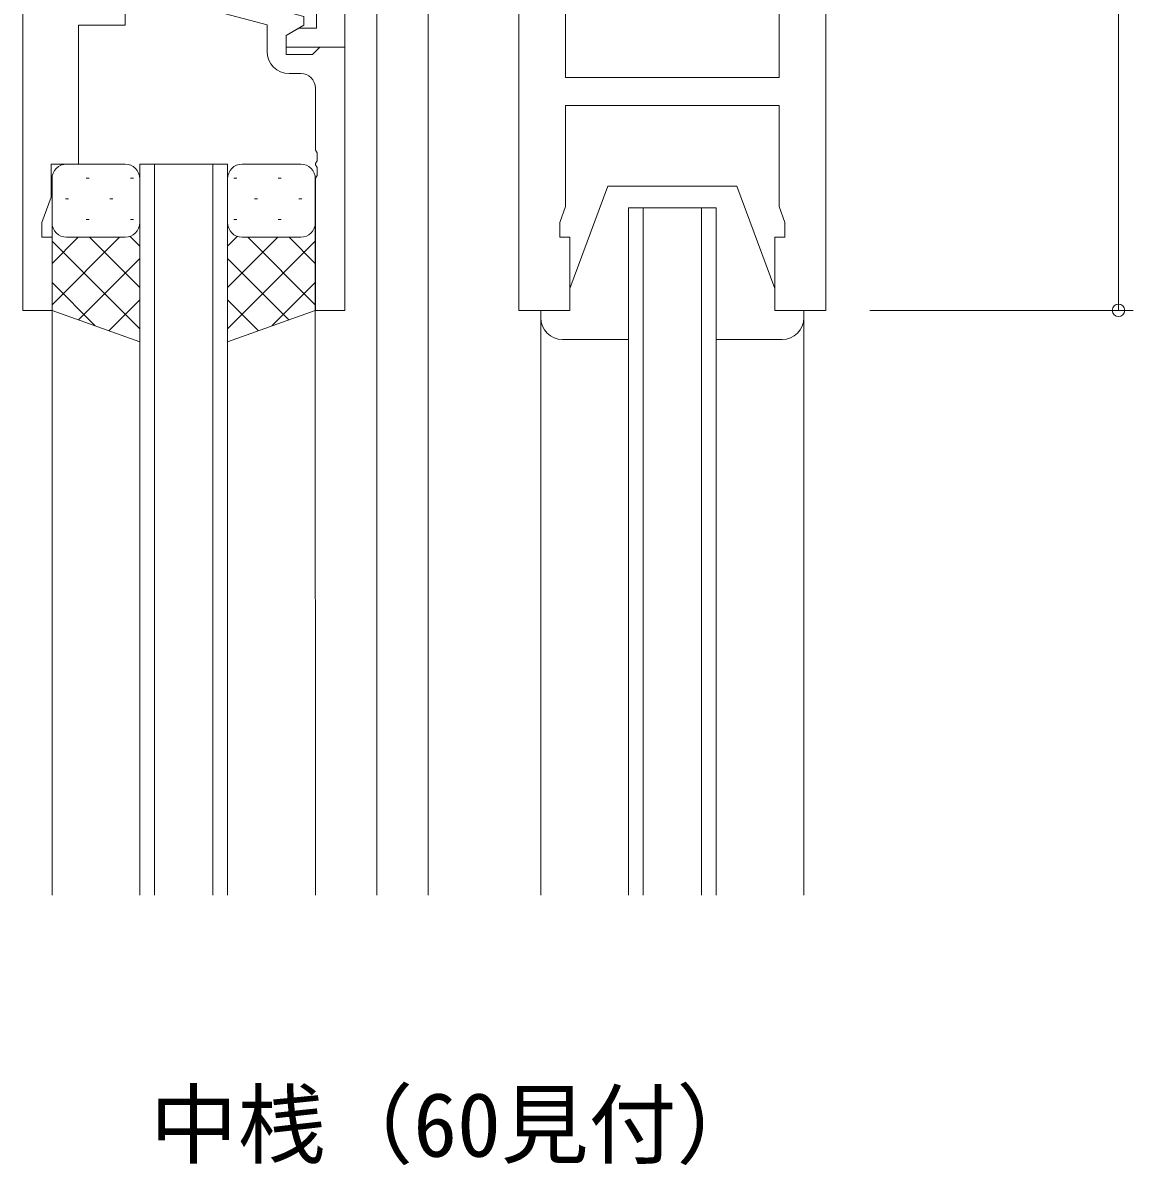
# Model space of a CAD drawing. Units: millimetres, scale not verified. Extents: x -567 to 567, y -403 to 403.
# Drawn here: x -194.2 to -118.3, y -107.7 to -29.6 of the extents above; entities that cross this region are included whole.
import ezdxf
from ezdxf.enums import TextEntityAlignment as Align

# ---------------------------------------------------------------- set-up
doc = ezdxf.new("R2010")
doc.units = ezdxf.units.MM
doc.header["$LTSCALE"] = 2
doc.layers.add('0-0_0', color=3, linetype='Continuous')
for name, color, linetype, lineweight in [('0-1_USER1', 2, 'Continuous', 9), ('0-2_YKK_ZWAK', 4, 'Continuous', 9), ('0-3_YKK_11', 6, 'Continuous', 9), ('0-4_YKK_12', 7, 'Continuous', 9)]:
    doc.layers.add(name, color=color, linetype=linetype, lineweight=lineweight)
doc.styles.add('ＭＳ ゴシック', font='')
doc.styles.get('ＭＳ ゴシック').set_extended_font_data('MS Gothic')

msp = doc.modelspace()

# ---------------------------------------------------------------- linework, layer by layer
at = {"layer": '0-1_USER1'}
for p, q in [((-169.986, 50.758), (-169.986, -89.242)), ((-166.485, 50.758), (-166.485, -89.242)), ((-185.191, -39.242), (-185.191, -89.242)), ((-181.191, -89.242), (-181.191, -39.242)), ((-151.786, -42.242), (-151.786, -89.242)), ((-147.786, -89.242), (-147.786, -42.242)), ((-192.188, -48.742), (-192.181, -89.242)), ((-174.191, -48.742), (-174.182, -89.242))]:
    msp.add_line(p, q, dxfattribs=at)
for points in [[(-186.191, -89.242), (-186.191, -39.242), (-180.191, -39.242), (-180.191, -89.242)], [(-152.786, -89.242), (-152.786, -42.242), (-146.786, -42.242), (-146.786, -89.242)]]:
    msp.add_lwpolyline(points, dxfattribs=at)
at = {"layer": '0-2_YKK_ZWAK'}
for p, q in [((-187.191, -39.242), (-191.191, -39.242)), ((-179.192, -39.242), (-175.192, -39.242)), ((-192.191, -40.242), (-192.191, -43.242)), ((-189.856, -40.191), (-189.656, -40.191)), ((-186.826, -40.191), (-186.626, -40.191)), ((-186.191, -43.242), (-186.191, -40.242)), ((-180.192, -43.242), (-180.192, -40.242)), ((-179.557, -40.191), (-179.757, -40.191)), ((-176.527, -40.191), (-176.727, -40.191)), ((-174.192, -40.242), (-174.192, -43.242)), ((-156.786, -47.742), (-154.186, -40.742)), ((-154.186, -40.742), (-145.386, -40.742)), ((-142.786, -47.742), (-145.386, -40.742)), ((-191.271, -41.606), (-191.071, -41.606)), ((-188.241, -41.606), (-188.041, -41.606)), ((-178.142, -41.606), (-178.342, -41.606)), ((-175.112, -41.606), (-175.312, -41.606)), ((-189.856, -43.021), (-189.656, -43.021)), ((-186.826, -43.021), (-186.626, -43.021)), ((-179.557, -43.021), (-179.757, -43.021)), ((-176.527, -43.021), (-176.727, -43.021)), ((-187.57, -44.242), (-192.191, -48.863)), ((-190.399, -44.242), (-192.191, -46.034)), ((-192.191, -44.511), (-186.191, -50.511)), ((-191.191, -44.242), (-187.591, -44.242)), ((-190.791, -44.242), (-187.191, -44.242)), ((-189.63, -44.242), (-186.191, -47.682)), ((-186.859, -44.186), (-186.191, -44.854)), ((-179.524, -44.186), (-180.192, -44.854)), ((-176.752, -44.242), (-180.192, -47.682)), ((-174.192, -44.511), (-180.192, -50.511)), ((-175.592, -44.242), (-179.192, -44.242)), ((-178.813, -44.242), (-174.192, -48.863)), ((-175.192, -44.242), (-178.792, -44.242)), ((-175.984, -44.242), (-174.192, -46.034)), ((-186.191, -45.691), (-190.386, -49.887)), ((-180.192, -45.691), (-175.997, -49.887)), ((-192.191, -47.339), (-189.23, -50.3)), ((-174.192, -47.339), (-177.153, -50.3)), ((-156.786, -49.242), (-156.786, -47.742)), ((-142.786, -47.742), (-142.786, -49.242)), ((-186.191, -48.519), (-188.302, -50.631)), ((-180.192, -48.519), (-178.081, -50.631)), ((-158.786, -49.242), (-156.786, -49.242)), ((-158.786, -49.742), (-158.786, -49.242)), ((-158.786, -49.742), (-158.786, -89.242)), ((-142.786, -49.242), (-140.786, -49.242)), ((-140.786, -49.242), (-140.786, -49.742)), ((-140.786, -49.742), (-140.786, -89.242)), ((-152.786, -51.242), (-157.286, -51.242)), ((-142.286, -51.242), (-146.786, -51.242))]:
    msp.add_line(p, q, dxfattribs=at)
for points in [[(-186.191, -43.021), (-186.191, -51.385), (-192.191, -49.242), (-192.191, -43.242)], [(-180.192, -43.021), (-180.192, -51.385), (-174.192, -49.242), (-174.192, -43.242)]]:
    msp.add_lwpolyline(points, dxfattribs=at)
for centre, radius, start, end in [((-191.191, -40.242), 1, 90, 180), ((-187.191, -40.242), 1, 0, 90), ((-179.192, -40.242), 1, 90, 180), ((-175.192, -40.242), 1, 0, 90), ((-191.191, -43.242), 1, 180, 270), ((-191.191, -43.242), 1, 180, 270), ((-187.191, -43.242), 1, 270, 0), ((-187.191, -43.242), 1, 270, 0), ((-179.192, -43.242), 1, 180, 270), ((-179.192, -43.242), 1, 180, 270), ((-175.192, -43.242), 1, 270, 0), ((-175.192, -43.242), 1, 270, 0), ((-157.286, -49.742), 1.5, 180, 270), ((-142.286, -49.742), 1.5, 270, 0)]:
    msp.add_arc(centre, radius, start, end, dxfattribs=at)
at = {"layer": '0-3_YKK_11'}
for p, q in [((-119.286, 10.758), (-119.286, -49.242)), ((-136.286, -49.242), (-118.286, -49.242))]:
    msp.add_line(p, q, dxfattribs=at)
msp.add_circle((-119.286, -49.242), 0.425, dxfattribs=at)
at = {"layer": '0-4_YKK_12'}
msp.add_line((-175.184, -33.042), (-175.984, -33.042), dxfattribs=at)
for points in [[(-194.184, -49.242), (-194.184, 10.758)], [(-160.286, 10.758), (-160.286, -49.242), (-156.786, -49.242), (-156.786, -44.242), (-157.486, -44.242), (-157.486, -43.242), (-157.086, -42.143), (-157.086, -35.242), (-142.486, -35.242), (-142.486, -42.143), (-142.086, -43.242), (-142.086, -44.242), (-142.786, -44.242), (-142.786, -49.242), (-139.286, -49.242), (-139.286, 10.758)], [(-153.136, -5.172), (-157.086, -5.172), (-157.086, -33.312), (-142.486, -33.312), (-142.486, -5.172), (-146.435, -5.172)], [(-172.184, -7.242), (-172.184, -31.242), (-176.184, -31.242), (-176.184, -30.442), (-175.318, -29.942), (-174.114, -29.942), (-174.114, -26.242)], [(-188.308, -27.218), (-187.532, -26.442), (-185.087, -26.442), (-174.984, -29.15), (-174.984, -29.75), (-176.184, -30.442), (-176.184, -31.742), (-174.384, -31.742), (-174.184, -31.542), (-173.884, -31.242), (-172.184, -31.242)], [(-177.484, -31.542), (-177.484, -29.722), (-185.245, -27.642), (-187.035, -27.642), (-187.459, -28.067)], [(-187.184, -28.242), (-187.184, -29.742), (-190.384, -29.742), (-190.384, -39.242)], [(-172.184, -31.242), (-172.184, -49.242), (-174.184, -49.242), (-174.184, -40.201), (-174.064, -40.017), (-174.064, -39.467), (-174.184, -39.284), (-174.184, -39.201), (-174.064, -39.017), (-174.064, -38.467), (-174.184, -38.284), (-174.184, -34.042)], [(-190.384, -39.242), (-192.254, -39.242), (-192.254, -41.512), (-192.884, -43.242), (-192.884, -44.242), (-192.184, -44.242), (-192.184, -49.242), (-194.184, -49.242)]]:
    msp.add_lwpolyline(points, dxfattribs=at)
for centre, radius, start, end in [((-175.984, -31.542), 1.5, 180.00001, 269.99999), ((-175.184, -34.042), 1, 0.00001, 89.99999)]:
    msp.add_arc(centre, radius, start, end, dxfattribs=at)

# ---------------------------------------------------------------- texts
at = {"layer": '0-0_0', "style": 'ＭＳ ゴシック'}
msp.add_text('中桟（60見付）', height=4.399, dxfattribs=at).set_placement((-185.497, -108.437), align=Align.BOTTOM_LEFT)

doc.saveas('drawing.dxf')
